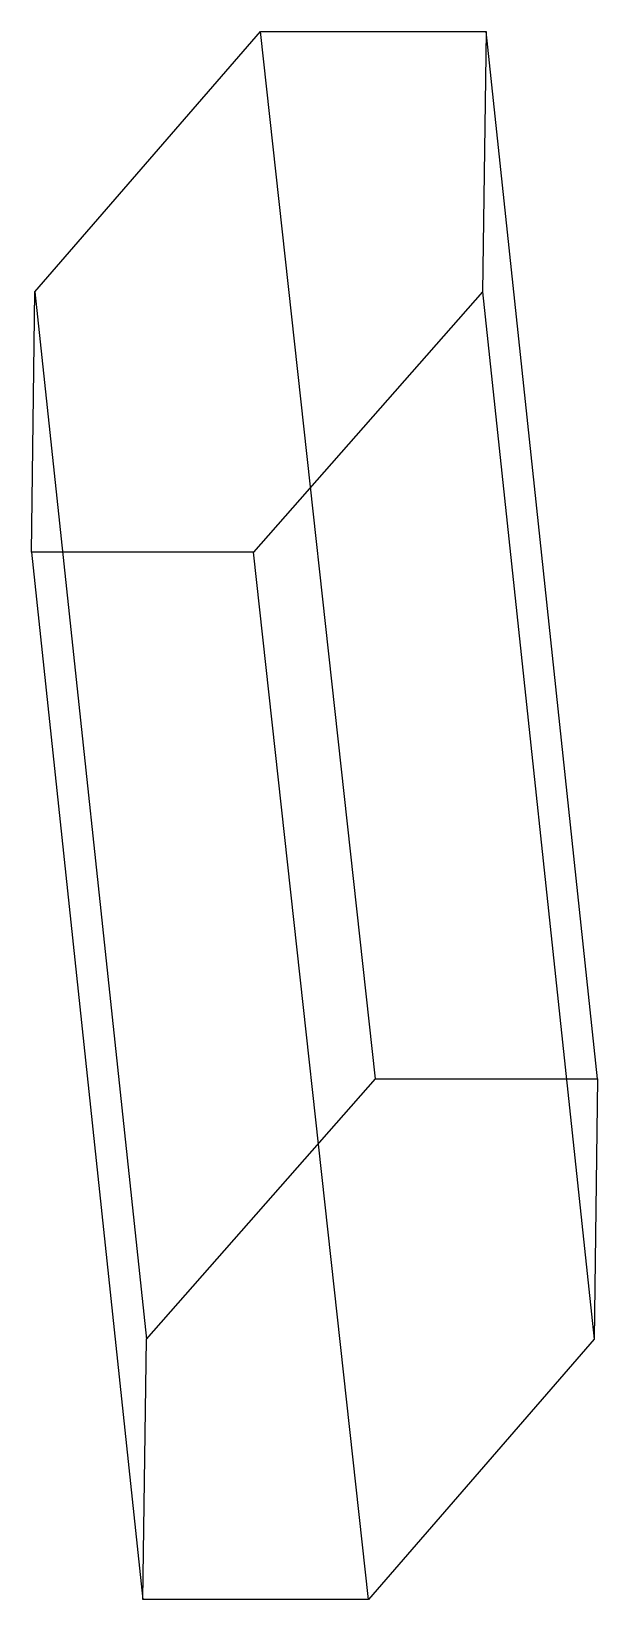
# Model space of a CAD drawing. Extents: x 0.35 to 1.98, y -1.75 to 2.77.
import ezdxf

# ---------------------------------------------------------------- set-up
doc = ezdxf.new("R2010")
doc.units = 0
doc.layers.get('0').update_dxf_attribs({"linetype": 'CONTINUOUS'})
doc.layers.add('CAPA_POR_DEFECTO', color=7, linetype='CONTINUOUS')

msp = doc.modelspace()

# ---------------------------------------------------------------- linework, layer by layer
at = {"color": 7}
for p, q in [((1.34, -0.25), (1.008384, 2.767898)), ((1.98, -0.25), (1.658384, 2.767898)), ((0.358384, 2.017898), (0.68, -1)), ((1.648384, 2.017898), (1.97, -1)), ((0.348384, 1.267898), (0.67, -1.75)), ((1.32, -1.75), (0.988384, 1.267898))]:
    msp.add_line(p, q, dxfattribs=at)
at = {"layer": 'CAPA_POR_DEFECTO', "color": 7}
for p, q in [((0.358384, 2.017898), (1.008384, 2.767898)), ((1.008384, 2.767898), (1.658384, 2.767898)), ((1.658384, 2.767898), (1.648384, 2.017898)), ((0.348384, 1.267898), (0.358384, 2.017898)), ((1.648384, 2.017898), (0.988384, 1.267898)), ((0.988384, 1.267898), (0.348384, 1.267898)), ((0.68, -1), (1.34, -0.25)), ((1.34, -0.25), (1.98, -0.25)), ((1.98, -0.25), (1.97, -1)), ((0.67, -1.75), (0.68, -1)), ((1.97, -1), (1.32, -1.75)), ((1.32, -1.75), (0.67, -1.75))]:
    msp.add_line(p, q, dxfattribs=at)

doc.saveas('drawing.dxf')
